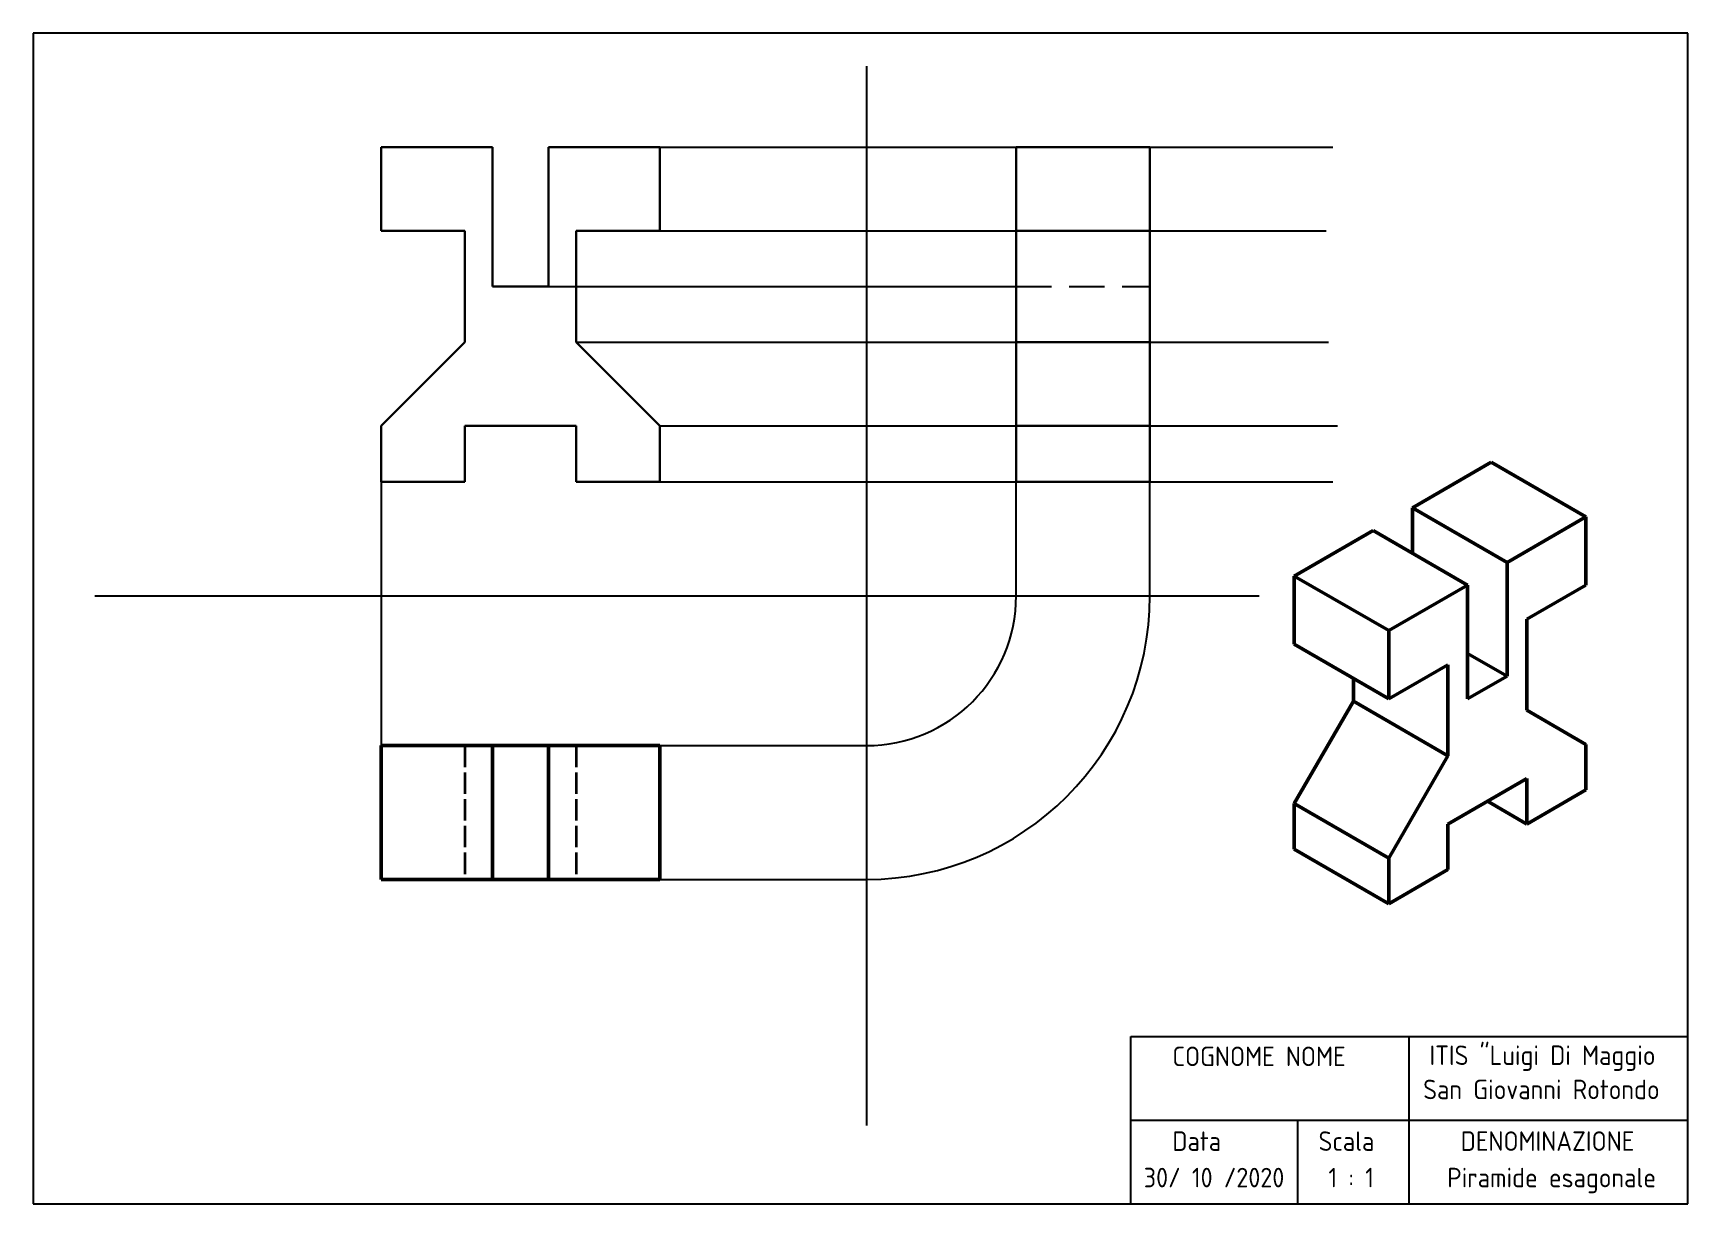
# Model space of a CAD drawing. Header units: millimetres. Extents: x 0 to 297, y 0 to 210.
import ezdxf

# ---------------------------------------------------------------- set-up
doc = ezdxf.new("R2010")
doc.units = ezdxf.units.MM
doc.linetypes.add('DASHED', pattern=[0.2068, 0.1655, -0.0413])
doc.linetypes.add('DASHED2', pattern=[9.525, 6.35, -3.175])
doc.layers.add('Costruzioni', color=6, linetype='Continuous')
doc.layers.add('Nascosti', color=4, linetype='DASHED2')
for name, color, linetype, lineweight in [('Nascosta (ISO)', 7, 'DASHED', 35), ('Spigoli', 7, 'Continuous', 30), ('Visibile (ISO)', 7, 'Continuous', 50)]:
    doc.layers.add(name, color=color, linetype=linetype, lineweight=lineweight)
doc.styles.get("Standard").update_dxf_attribs({"font": 'arial.ttf'})

msp = doc.modelspace()

# ---------------------------------------------------------------- linework, layer by layer
for p, q in [((297, 210), (0, 210)), ((0, 210), (0, 0)), ((297, 0), (297, 210)), ((149.58, 204.06), (149.58, 14.06)), ((11.08, 109.06), (220.08, 109.06)), ((197, 0), (197, 30)), ((197, 30), (297, 30)), ((247, 0), (247, 30)), ((197, 15), (297, 15)), ((227, 0), (227, 15)), ((0, 0), (297, 0))]:
    msp.add_line(p, q)
at = {"layer": 'Costruzioni', "color": 6}
for p, q in [((112.48, 189.54), (233.3, 189.54)), ((176.44, 109.06), (176.44, 189.54)), ((200.44, 109.06), (200.44, 189.54)), ((112.48, 174.54), (232.08, 174.54)), ((62.48, 129.54), (62.48, 82.2)), ((112.48, 129.54), (233.3, 129.54)), ((112.48, 82.2), (149.58, 82.2)), ((112.48, 58.2), (149.58, 58.2))]:
    msp.add_line(p, q, dxfattribs=at)
at = {"layer": 'Costruzioni'}
for p, q in [((92.48, 164.54), (176.44, 164.54)), ((97.48, 154.54), (232.49, 154.54)), ((112.48, 139.54), (234.11, 139.54))]:
    msp.add_line(p, q, dxfattribs=at)
at = {"layer": 'Costruzioni', "color": 6}
for radius in [26.86, 50.86]:
    msp.add_arc((149.58, 109.06), radius, 270, 0, dxfattribs=at)
at = {"layer": 'Nascosta (ISO)', "ltscale": 23.210833}
for p, q in [((77.48, 82.2), (77.48, 58.2)), ((97.48, 82.2), (97.48, 58.2))]:
    msp.add_line(p, q, dxfattribs=at)
at = {"layer": 'Nascosti'}
msp.add_line((176.44, 164.54), (200.44, 164.54), dxfattribs=at)
at = {"layer": 'Spigoli'}
for p, q in [((62.48, 189.54), (62.48, 174.54)), ((82.48, 189.54), (62.48, 189.54)), ((82.48, 164.54), (82.48, 189.54)), ((92.48, 189.54), (92.48, 164.54)), ((112.48, 189.54), (92.48, 189.54)), ((112.48, 174.54), (112.48, 189.54)), ((176.44, 174.54), (176.44, 189.54)), ((176.44, 189.54), (200.44, 189.54)), ((200.44, 189.54), (200.44, 174.54)), ((62.48, 174.54), (77.48, 174.54)), ((77.48, 174.54), (77.48, 154.54)), ((97.48, 174.54), (112.48, 174.54)), ((97.48, 154.54), (97.48, 174.54)), ((200.44, 174.54), (176.44, 174.54)), ((176.44, 174.54), (176.44, 154.54)), ((200.44, 154.54), (200.44, 174.54)), ((92.48, 164.54), (82.48, 164.54)), ((77.48, 154.54), (62.48, 139.54)), ((112.48, 139.54), (97.48, 154.54)), ((176.44, 154.54), (200.44, 154.54)), ((176.44, 154.54), (176.44, 139.54)), ((200.44, 139.54), (200.44, 154.54)), ((62.48, 139.54), (62.48, 129.54)), ((77.48, 139.54), (97.48, 139.54)), ((77.48, 129.54), (77.48, 139.54)), ((97.48, 139.54), (97.48, 129.54)), ((112.48, 129.54), (112.48, 139.54)), ((176.44, 139.54), (200.44, 139.54)), ((176.44, 139.54), (176.44, 129.54)), ((200.44, 129.54), (200.44, 139.54)), ((62.48, 129.54), (77.48, 129.54)), ((97.48, 129.54), (112.48, 129.54)), ((176.44, 129.54), (200.44, 129.54))]:
    msp.add_line(p, q, dxfattribs=at)
at = {"layer": 'Visibile (ISO)'}
for p, q in [((261.72, 133.04), (247.57, 124.87)), ((261.72, 133.04), (278.69, 123.24)), ((247.57, 124.87), (247.57, 116.71)), ((247.57, 124.87), (264.54, 115.07)), ((278.69, 123.24), (264.54, 115.07)), ((278.69, 110.99), (278.69, 123.24)), ((240.5, 120.79), (226.36, 112.62)), ((240.5, 120.79), (257.47, 110.99)), ((264.54, 115.07), (264.54, 94.66)), ((226.36, 112.62), (226.36, 100.38)), ((226.36, 112.62), (243.33, 102.83)), ((257.47, 110.99), (243.33, 102.83)), ((257.47, 90.58), (257.47, 110.99)), ((268.08, 104.87), (278.69, 110.99)), ((268.08, 88.54), (268.08, 104.87)), ((243.33, 102.83), (243.33, 90.58)), ((226.36, 100.38), (243.33, 90.58)), ((257.47, 98.74), (264.54, 94.66)), ((243.33, 90.58), (253.94, 96.7)), ((253.94, 96.7), (253.94, 80.37)), ((236.97, 94.25), (236.97, 90.17)), ((264.54, 94.66), (257.47, 90.58)), ((236.97, 90.17), (226.36, 71.8)), ((236.97, 90.17), (253.94, 80.37)), ((278.69, 82.41), (268.08, 88.54)), ((62.48, 82.2), (62.48, 58.2)), ((82.48, 82.2), (62.48, 82.2)), ((82.48, 82.2), (82.48, 58.2)), ((92.48, 82.2), (82.48, 82.2)), ((92.48, 82.2), (92.48, 58.2)), ((112.48, 82.2), (92.48, 82.2)), ((112.48, 82.2), (112.48, 58.2)), ((253.94, 80.37), (243.33, 62)), ((278.69, 74.25), (278.69, 82.41)), ((253.94, 68.13), (268.08, 76.29)), ((268.08, 76.29), (268.08, 68.13)), ((226.36, 71.8), (226.36, 63.63)), ((226.36, 71.8), (243.33, 62)), ((261.01, 72.21), (268.08, 68.13)), ((268.08, 68.13), (278.69, 74.25)), ((253.94, 59.96), (253.94, 68.13)), ((226.36, 63.63), (243.33, 53.84)), ((243.33, 62), (243.33, 53.84)), ((243.33, 53.84), (253.94, 59.96)), ((82.48, 58.2), (62.48, 58.2)), ((92.48, 58.2), (82.48, 58.2)), ((112.48, 58.2), (92.48, 58.2))]:
    msp.add_line(p, q, dxfattribs=at)

# ---------------------------------------------------------------- texts
at = {"char_height": 3.5, "attachment_point": 1}
for s, insert, width in [('{\\Fisocp.shx;COGNOME NOME}', (204.48, 28.21), 40.9996), ('{\\Fisocp.shx;ITIS "Luigi Di Maggio}', (250.62, 28.41), 40.9996), ('{\\Fisocp.shx;San Giovanni Rotondo}', (249.49, 22.28), 46.8035), ('{\\Fisocp.shx;Data}', (204.48, 13.01), 40.9996), ('{\\Fisocp.shx;Scala}', (230.71, 13.01), 17.2097), ('{\\Fisocp.shx;DENOMINAZIONE}', (256.23, 13.01), 28.0194), ('{\\Fisocp.shx;30/ 10 /2020}', (199.34, 6.47), 31.032), ('{\\Fisocp.shx;1 : 1}', (232.48, 6.47), 31.032), ('\\pxqc;{\\Fisocp.shx;Piramide esagonale}', (250.38, 6.47), 44.3226)]:
    msp.add_mtext(s, dxfattribs=dict(at, insert=insert, width=width))

doc.saveas('drawing.dxf')
